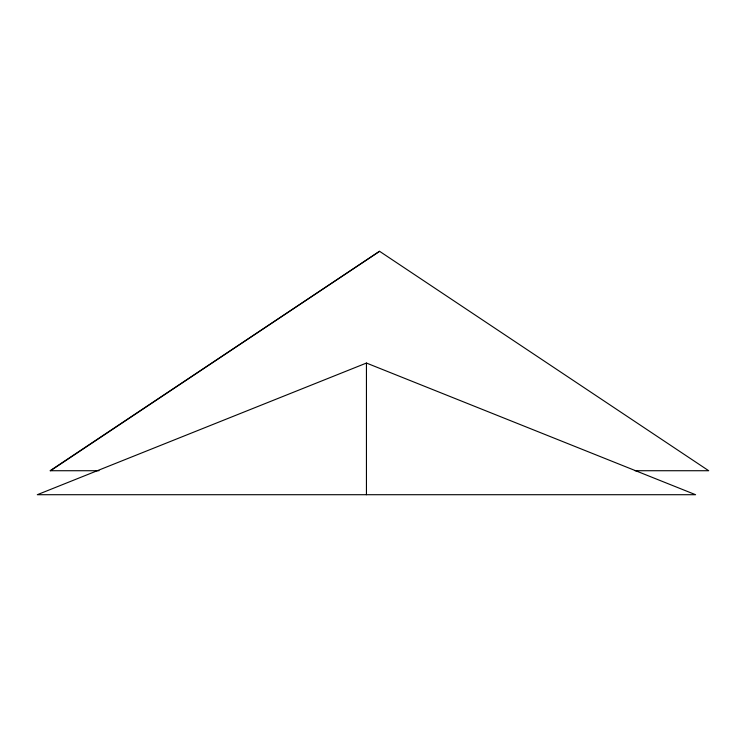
<?xml version="1.0" encoding="UTF-8"?>
<svg xmlns="http://www.w3.org/2000/svg" width="746" height="746" viewBox="0 0 746 746"><rect width="100%" height="100%" fill="white"/><g stroke="black" fill="none" stroke-linecap="round" stroke-linejoin="round"><path stroke-width="1.12" d="M50.569 470.726L379.555 251.29L708.7 470.726L634.977 470.726M379.555 251.29L50.094 470.726L99.022 470.726M366.445 363.05L37.3 494.71L695.589 494.71L366.445 363.05L366.445 494.71"/></g></svg>
